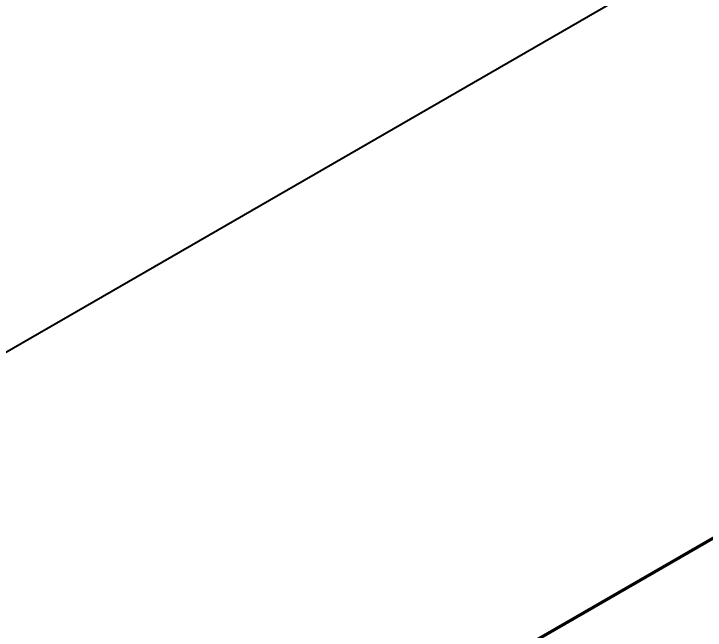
# Model space of a CAD drawing. Header units: millimetres. Extents: x 0 to 594, y 0 to 420.
# Drawn here: x 140.49 to 157.94, y 232.95 to 248.51 of the extents above; entities that cross this region are included whole.
import ezdxf

# ---------------------------------------------------------------- set-up
doc = ezdxf.new("R2010")
doc.units = ezdxf.units.MM
doc.header["$LTSCALE"] = 0.25
doc.layers.add('치수', color=1, linetype='Continuous')
doc.layers.add('파이프 작은 보어', color=30, linetype='Continuous', lineweight=50)
doc.styles.add('AdskIsoMetric', font='arial.ttf', dxfattribs={"width": 0.8, "height": 2.5})
doc.styles.add('AdskIsoMetric-30', font='arial.ttf', dxfattribs={"width": 0.8, "height": 2.5})
doc.dimstyles.new('AdskIsoMetric', dxfattribs={"dimtxt": 2.5, "dimasz": 2.5, "dimexe": 1, "dimexo": 2, "dimgap": 0.8, "dimtad": 1, "dimdec": 0, "dimrnd": 1, "dimzin": 0, "dimdsep": 46, "dimtxsty": 'AdskIsoMetric', "dimcen": 0, "dimclrt": 7, "dimadec": 0, "dimazin": 0, "dimtfac": 1, "dimtdec": 0, "dimtmove": 1, "dimatfit": 3, "dimfxl": 0, "dimfrac": 2, "dimtolj": 1, "dimtzin": 0, "dimarcsym": 0})

# ---------------------------------------------------------------- blocks, each defined once
blk = doc.blocks.new('*D34')
at = {"layer": 'Defpoints', "color": 0}
for p in [(252.388, 304.685), (265.378, 297.185), (144.945, 227.653)]:
    blk.add_point(p, dxfattribs=at)
at = {"layer": '치수', "color": 0, "lineweight": -2}
for p, q in [((134.119, 236.403), (250.223, 303.435)), ((142.945, 228.808), (130.954, 235.73))]:
    blk.add_line(p, q, dxfattribs=at)
at = {"layer": '치수', "color": 0}
for points in [[(250.015, 303.796), (250.431, 303.075), (252.388, 304.685)], [(133.911, 236.764), (134.328, 236.042), (131.954, 235.153)]]:
    blk.add_solid(points, dxfattribs=at)
at = {"layer": '치수', "color": 7, "insert": (190.785, 271.736), "char_height": 2.5, "attachment_point": 5, "rotation": 30, "style": 'AdskIsoMetric-30'}
blk.add_mtext('\\A1;7063', dxfattribs=at)

msp = doc.modelspace()

# ---------------------------------------------------------------- linework, layer by layer
at = {"layer": '파이프 작은 보어'}
msp.add_lwpolyline([(150.2479, 230.7148), (230.1512, 276.8469)], dxfattribs=at)

# ---------------------------------------------------------------- dimensions: what is measured, and where the dimension line sits
at = {"layer": '치수'}
dim = msp.add_linear_dim(base=(252.388, 304.6854), p1=(144.9446, 227.6529), p2=(265.3784, 297.1854), angle=30, text='7063', dimstyle='AdskIsoMetric', override={"dimtad": 0, "dimlfac": 50.787153, "dimtxsty": 'AdskIsoMetric-30', "dimse1": 0, "dimse2": 1, "dimsd1": 0, "dimsd2": 0, "dimtmove": 1}, dxfattribs=at)
dim.commit()
dim.dimension.update_dxf_attribs({"geometry": '*D34', "text_midpoint": (190.7847, 271.7356), "dimtype": 160})

doc.saveas('drawing.dxf')
